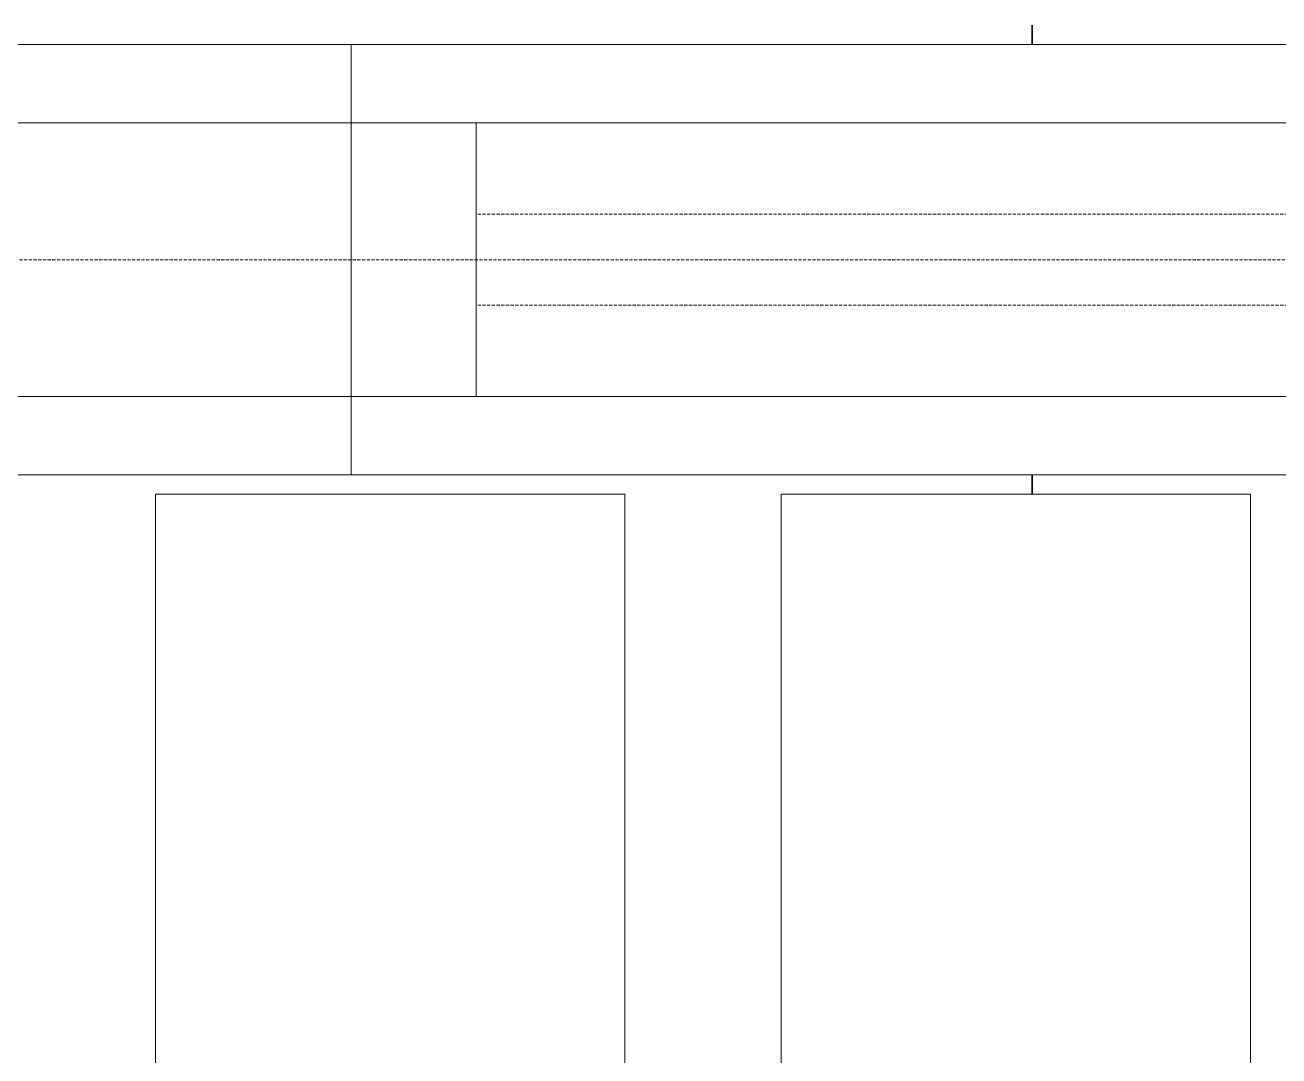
# Model space of a CAD drawing. Header units: millimetres. Extents: x -853228 to -774636, y -17776 to 22455.
# Drawn here: x -793091 to -792289, y 6602 to 7262 of the extents above; entities that cross this region are included whole.
import ezdxf

# ---------------------------------------------------------------- set-up
doc = ezdxf.new("R2010")
doc.units = ezdxf.units.MM
doc.linetypes.add('DPA_Hidden 50', pattern=[3, 2, -1])
for name, color, linetype, lineweight in [('A-DETL', 1, 'Continuous', 70), ('A-FLOR-E', 2, 'Continuous', 35), ('A-GLAZ-CURT', 2, 'Continuous', 9)]:
    doc.layers.add(name, color=color, linetype=linetype, lineweight=lineweight)

# ---------------------------------------------------------------- blocks, each defined once
blk = doc.blocks.new('DPA_CP_Metal Ceiling Panel - Vertical Panel with Gap-10859825-4281-01 ENLARGED LOWER PLATFORM LEVEL - REFLECTED CEILING PLAN - SHEET 2')
at = {"layer": 'A-GLAZ-CURT'}
for p, q in [((-779657.37, 6961.52), (-779657.37, 5061.52)), ((-779357.37, 6961.52), (-779657.37, 6961.52)), ((-779357.37, 6961.52), (-779657.37, 6961.52)), ((-779657.37, 6961.52), (-779657.37, 5061.52)), ((-779657.37, 5061.52), (-779657.37, 6961.52)), ((-779657.37, 6961.52), (-779357.37, 6961.52)), ((-779357.37, 6961.52), (-779357.37, 5061.52)), ((-779357.37, 5061.52), (-779357.37, 6961.52)), ((-779357.37, 6961.52), (-779357.37, 5061.52))]:
    blk.add_line(p, q, dxfattribs=at)
blk = doc.blocks.new('DPA_CP_Metal Ceiling Air Supply1 - Linear Diffuser Air Supply-12447243-4281-01 ENLARGED LOWER PLATFORM LEVEL - REFLECTED CEILING PLAN - SHEET 2')
at = {"layer": 'A-GLAZ-CURT'}
for p, q in [((-780882.37, 4774.02), (-780882.37, 5049.02)), ((-780882.37, 5049.02), (-779282.37, 5049.02)), ((-780882.37, 4774.02), (-780882.37, 5049.02)), ((-780882.37, 5049.02), (-779282.37, 5049.02)), ((-780882.37, 5049.02), (-779282.37, 5049.02)), ((-780882.37, 4774.02), (-780882.37, 5049.02)), ((-779282.37, 4999.02), (-780882.37, 4999.02)), ((-780802.37, 4999.02), (-780802.37, 4824.02)), ((-779282.37, 4824.02), (-780882.37, 4824.02)), ((-780882.37, 4774.02), (-779282.37, 4774.02)), ((-779282.37, 4774.02), (-780882.37, 4774.02)), ((-779282.37, 4774.02), (-780882.37, 4774.02))]:
    blk.add_line(p, q, dxfattribs=at)
at = {"layer": 'A-GLAZ-CURT', "linetype": 'DPA_Hidden 50'}
for p, q in [((-779362.37, 4940.69), (-780802.37, 4940.69)), ((-779362.37, 4882.35), (-780802.37, 4882.35))]:
    blk.add_line(p, q, dxfattribs=at)
blk = doc.blocks.new('DPA_CP_Metal Ceiling Panel1 - Horizontal with Gap-13940971-4281-01 ENLARGED LOWER PLATFORM LEVEL - REFLECTED CEILING PLAN - SHEET 2')
at = {"layer": 'A-GLAZ-CURT'}
for p, q in [((-793807.37, 5049.02), (-792882.37, 5049.02)), ((-793807.37, 5049.02), (-792882.37, 5049.02)), ((-792882.37, 4774.02), (-792882.37, 5049.02)), ((-792882.37, 5049.02), (-792882.37, 4774.02)), ((-792882.37, 5049.02), (-792882.37, 4774.02)), ((-793807.37, 4999.02), (-792882.37, 4999.02)), ((-793807.37, 4824.02), (-792882.37, 4824.02)), ((-793807.37, 4774.02), (-792882.37, 4774.02)), ((-792882.37, 4774.02), (-793807.37, 4774.02)), ((-792882.37, 4774.02), (-793807.37, 4774.02))]:
    blk.add_line(p, q, dxfattribs=at)

msp = doc.modelspace()

# ---------------------------------------------------------------- linework, layer by layer
at = {"layer": 'A-DETL', "color": 55, "linetype": 'DPA_Hidden 50', "lineweight": 9}
msp.add_line((-779697.37, 7111.52), (-795282.37, 7111.52), dxfattribs=at)
at = {"layer": 'A-FLOR-E'}
for p, q in [((-792446.84, 7249.02), (-792446.84, 7261.52)), ((-792446.84, 7261.52), (-792446.84, 7249.02)), ((-792446.84, 6961.52), (-792446.84, 6974.02)), ((-792446.84, 6974.02), (-792446.84, 6961.52))]:
    msp.add_line(p, q, dxfattribs=at)

# ---------------------------------------------------------------- block references
at = {"layer": 'A-GLAZ-CURT'}
for name, p in [('DPA_CP_Metal Ceiling Panel1 - Horizontal with Gap-13940971-4281-01 ENLARGED LOWER PLATFORM LEVEL - REFLECTED CEILING PLAN - SHEET 2', (0, 2200)), ('DPA_CP_Metal Ceiling Air Supply1 - Linear Diffuser Air Supply-12447243-4281-01 ENLARGED LOWER PLATFORM LEVEL - REFLECTED CEILING PLAN - SHEET 2', (-12000, 2200)), ('DPA_CP_Metal Ceiling Panel - Vertical Panel with Gap-10859825-4281-01 ENLARGED LOWER PLATFORM LEVEL - REFLECTED CEILING PLAN - SHEET 2', (-13350, 0)), ('DPA_CP_Metal Ceiling Panel - Vertical Panel with Gap-10859825-4281-01 ENLARGED LOWER PLATFORM LEVEL - REFLECTED CEILING PLAN - SHEET 2', (-12950, 0))]:
    msp.add_blockref(name, p, dxfattribs=at)

doc.saveas('drawing.dxf')
